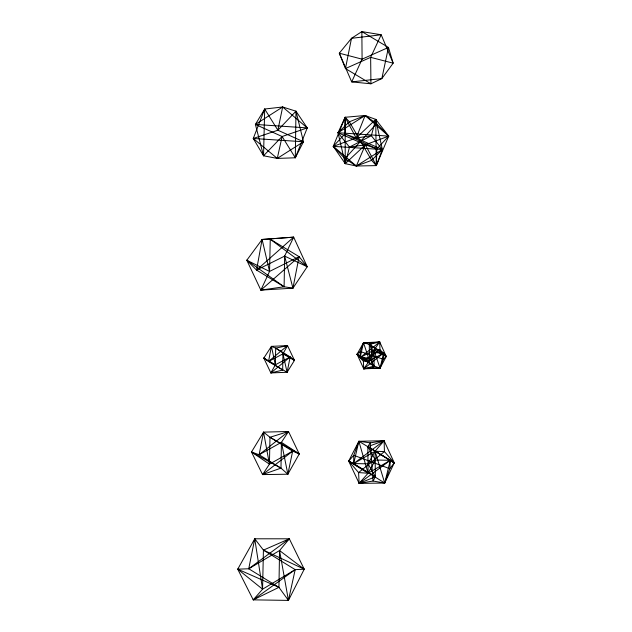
<?xml version="1.0" encoding="UTF-8"?>
<svg xmlns="http://www.w3.org/2000/svg" width="632" height="632" viewBox="0 0 632 632"><rect width="100%" height="100%" fill="white"/><g stroke="black" fill="none" stroke-linecap="round" stroke-linejoin="round"><path stroke-width="0.95" d="M353.675 463.572L353.77 455.293L358.865 441.286L384.114 440.702L394.273 462.845L384.706 483.038L359.134 483.369L348.682 461.06L358.865 441.286L370.265 442.834L384.114 440.702L384.43 451.611L394.273 462.845L389.786 468.715L384.706 483.038L373.054 481.031L359.134 483.369L358.581 472.57L348.682 461.06L353.77 455.293L389.786 468.715L390.315 460.301L358.865 441.286L353.675 463.572L384.706 483.038L390.315 460.301L375.424 460.017L368.053 463.833L353.675 463.572L348.682 461.06L368.077 473.25L390.315 460.301L394.273 462.845L375.068 451.24L353.675 463.572L384.114 440.702L367.84 446.611L368.077 473.25L359.134 483.369L375.361 476.789L375.068 451.24L384.114 440.702M345.135 117.275L344.922 133.952L333.262 146.363L345.246 163.656L356.337 166.019L376.309 165.6L388.712 136.117L375.724 119.385L365.13 115.498L345.135 117.275L338.033 132.728L345.246 163.656L365.399 144.775L388.712 136.117L376.546 123.659L365.13 115.498L349.385 121.794L338.033 132.728L349.488 147.122L345.246 163.656L344.977 158.664L333.262 146.363L345.135 117.275L349.385 121.794L371.616 160.346L376.309 165.6L382.352 149.539L375.724 119.385L356.164 138.037L333.262 146.363L356.337 166.019L371.616 160.346L382.352 149.539L371.34 135.714L375.724 119.385L376.546 123.659L344.977 158.664L356.337 166.019L382.352 149.539L356.164 138.037L344.922 133.952L376.877 148.891L376.309 165.6L365.399 144.775L338.033 132.728L365.13 115.498L388.712 136.117L376.877 148.891L365.399 144.775L349.488 147.122L371.34 135.714L356.164 138.037L345.135 117.275L345.246 163.656M295.31 157.787L307.255 127.917L282.662 106.99L255.399 124.433L282.109 136.512L295.31 157.787L295.974 111.193L282.662 106.99L264.697 109.02L255.399 124.433L263.536 155.788L277.29 158.419L295.31 157.787L303.463 141.75L295.974 111.193L277.867 130.216L253.266 138.479L263.536 155.788L282.109 136.512L307.255 127.917L295.974 111.193M289.33 538.804L263.425 550.117L262.564 589.198L253.235 599.855L278.933 587.341L279.565 550.551L289.33 538.804L304.229 569.195L288.437 600.4L253.235 599.855L237.727 569.179L254.743 538.796L289.33 538.804L248.732 568.761L237.727 569.179L262.564 589.198L295.183 569.637L304.229 569.195L279.565 550.551L248.732 568.761L278.933 587.341L288.437 600.4L295.183 569.637L263.425 550.117L254.743 538.796L248.732 568.761M288.5 431.49L269.983 437.273L269.43 464.157L262.572 474.6L280.979 468.13L281.43 442.345L288.5 431.49L299.252 453.942L287.852 474.213L262.572 474.6L251.504 451.983L263.544 432.138L288.5 431.49L259.112 454.756L251.504 451.983L269.43 464.157L292.663 451.122L299.252 453.942L281.43 442.345L259.112 454.756L280.979 468.13L287.852 474.213L292.663 451.122L269.983 437.273L263.544 432.138L259.112 454.756M282.67 370.099L282.946 353.865L287.521 345.617L271.428 346.368L263.805 358.099L270.875 372.927L287.102 372.272L294.465 360.366L287.521 345.617L275.686 348.137L271.428 346.368L268.521 361.488L287.102 372.272L290.167 356.938L275.686 348.137L275.355 364.798L270.875 372.927L282.67 370.099L263.805 358.099L268.521 361.488L282.946 353.865L294.465 360.366L290.167 356.938L275.355 364.798L263.805 358.099M284.108 286.762L284.637 256.11L293.667 237.15L262.106 239.465L246.804 260.242L260.858 290.12L292.932 288.168L307.223 266.736L293.667 237.15L262.106 239.465L256.545 270.077L284.108 286.762L292.932 288.168L299.11 256.655L270.259 239.22L269.548 271.436L260.858 290.12L284.108 286.762L246.804 260.242L256.545 270.077L284.637 256.11L307.223 266.736L299.11 256.655L269.548 271.436L246.804 260.242M360.137 357.633L360.248 351.526L363.511 342.726L379.714 341.967L386.255 356.503L380.061 368.18L363.716 368.835L357.056 354.228L363.511 342.726L370.842 343.026L379.714 341.967L379.943 349.551L386.255 356.503L383.316 359.245L380.061 368.18L372.627 367.698L363.716 368.835L363.392 361.291L357.056 354.228L360.248 351.526L383.316 359.245L383.6 353.059L369.301 344.401L363.511 342.726L360.137 357.633L374.112 366.102L380.061 368.18L383.6 353.059L374.128 352.735L369.404 357.949L360.137 357.633L357.056 354.228L369.459 360.777L383.6 353.059L386.255 356.503L373.931 350.144L360.137 357.633L379.714 341.967L369.301 344.401L369.459 360.777L363.716 368.835L374.112 366.102L373.931 350.144L379.714 341.967M263.536 155.788L264.697 109.02L277.867 130.216L303.463 141.75L277.29 158.419L253.266 138.479L264.697 109.02M277.867 130.216L282.662 106.99M277.29 158.419L282.109 136.512M356.164 138.037L365.13 115.498M356.337 166.019L365.399 144.775M375.361 476.789L373.054 481.031L370.265 442.834L367.84 446.611L375.424 460.017L368.077 473.25L358.581 472.57L384.43 451.611L375.068 451.24L368.053 463.833L375.361 476.789L348.682 461.06M373.931 350.144L369.404 357.949L374.112 366.102L372.627 367.698L370.842 343.026L369.301 344.401L374.128 352.735L369.459 360.777L363.392 361.291L379.943 349.551L373.931 350.144L380.061 368.18M256.545 270.077L293.667 237.15M260.858 290.12L299.11 256.655M268.521 361.488L287.521 345.617M270.875 372.927L290.167 356.938M363.716 368.835L383.6 353.059M262.572 474.6L292.663 451.122M359.134 483.369L390.315 460.301M253.235 599.855L295.183 569.637M253.266 138.479L303.463 141.75M333.262 146.363L382.352 149.539M255.399 124.433L307.255 127.917M338.033 132.728L388.712 136.117M237.727 569.179L278.933 587.341M263.425 550.117L304.229 569.195M251.504 451.983L280.979 468.13M269.983 437.273L299.252 453.942M367.84 446.611L394.273 462.845M275.686 348.137L294.465 360.366M357.056 354.228L374.112 366.102M369.301 344.401L386.255 356.503M270.259 239.22L307.223 266.736M363.511 342.726L369.459 360.777M375.068 451.24L384.706 483.038M358.865 441.286L368.077 473.25M284.637 256.11L292.932 288.168M262.106 239.465L269.548 271.436M282.946 353.865L287.102 372.272M271.428 346.368L275.355 364.798M281.43 442.345L287.852 474.213M263.544 432.138L269.43 464.157M279.565 550.551L288.437 600.4M254.743 538.796L262.564 589.198M375.724 119.385L376.309 165.6M351.487 38.331L345.459 68.572L370.937 83.795L381.839 78.581L393.159 63.176L388.451 47.44L361.86 31.6L351.487 38.331L339.297 53.191L345.459 68.572L370.644 57.346L393.159 63.176L381.183 34.76L361.86 31.6L362.089 59.179L351.692 81.891L370.937 83.795L370.644 57.346L381.183 34.76L351.487 38.331M388.451 47.44L381.839 78.581L351.692 81.891L339.297 53.191L362.089 59.179L388.451 47.44"/></g></svg>
